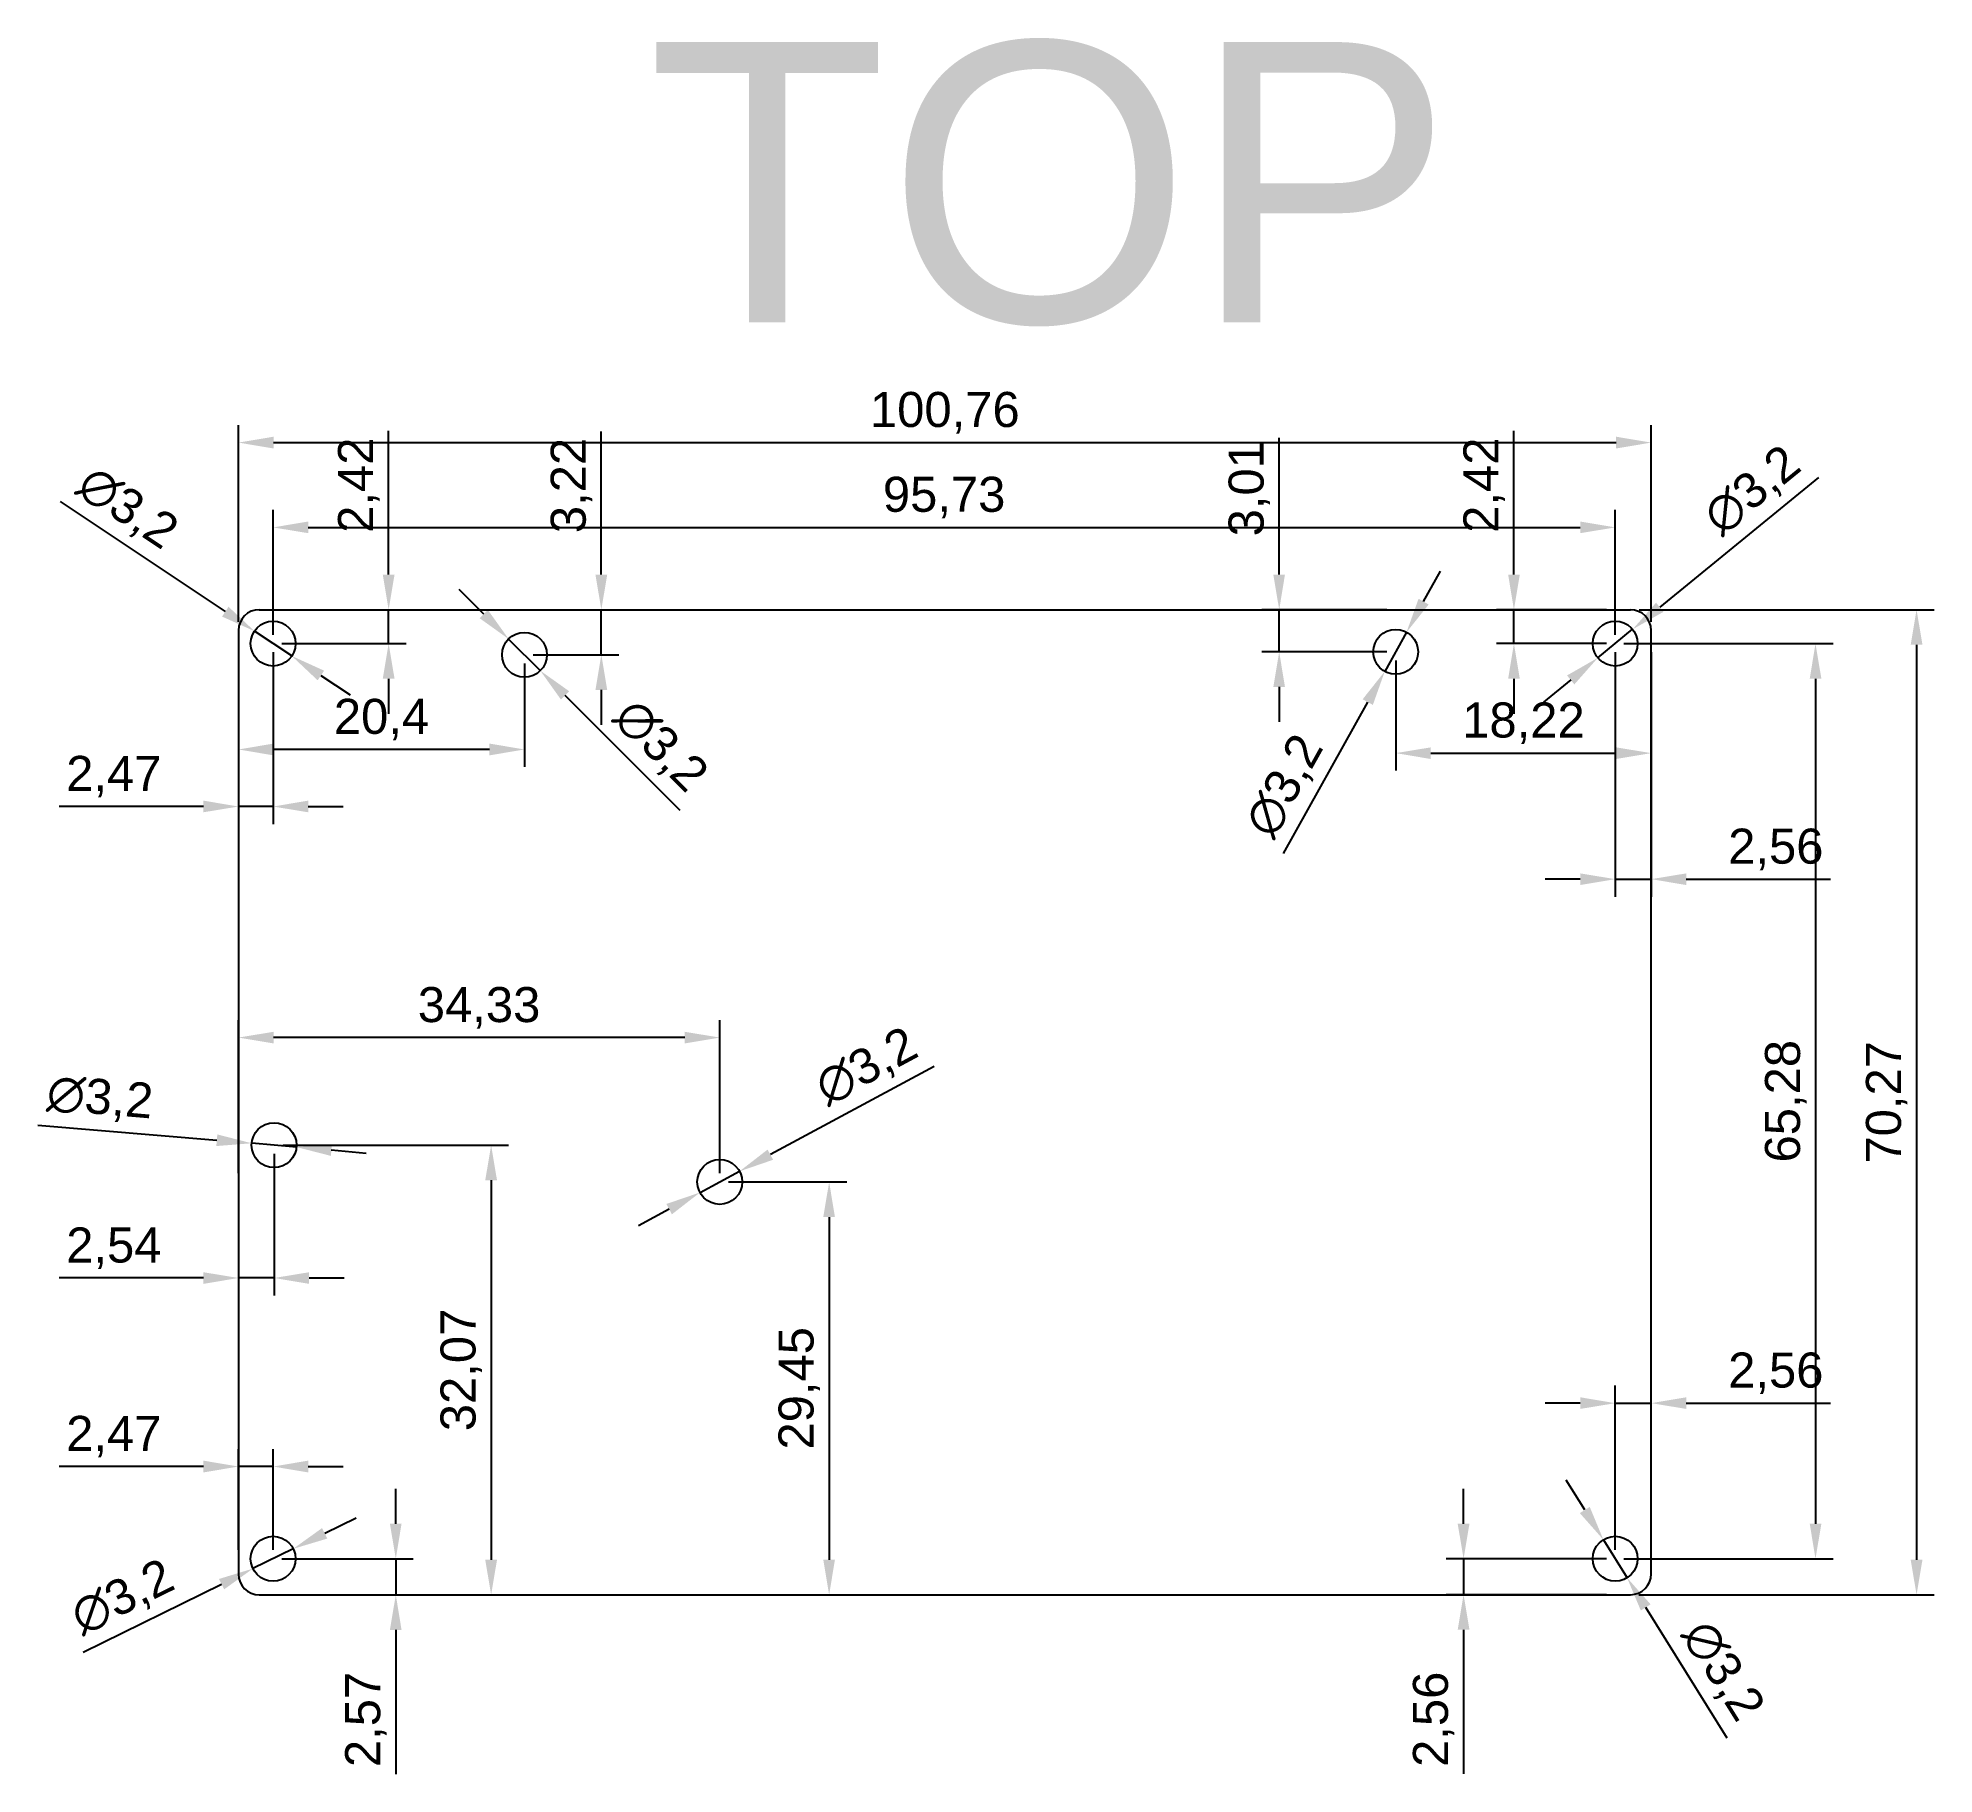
# Model space of a CAD drawing. Header units: millimetres. Extents: x -9 to 127, y -9 to 115.
import ezdxf

# ---------------------------------------------------------------- set-up
doc = ezdxf.new("R2010")
doc.units = ezdxf.units.MM
doc.layers.add('dimension', color=2, linetype='Continuous')
doc.styles.get("Standard").update_dxf_attribs({"font": 'arial.ttf'})
doc.dimstyles.new('ISO-25', dxfattribs={"dimtxt": 2.5, "dimasz": 2.5, "dimexe": 1.25, "dimexo": 0.625, "dimtad": 1, "dimtxsty": 'Standard', "dimcen": 2.5, "dimadec": 0, "dimazin": 0, "dimtfac": 1, "dimtmove": 0, "dimatfit": 3, "dimfxl": 0, "dimarcsym": 0})

# ---------------------------------------------------------------- blocks, each defined once
blk = doc.blocks.new('*D1')
at = {"layer": 'Defpoints', "color": 0, "transparency": 16777216}
for p in [(103.94, 80.34), (8.21, 72.05), (103.94, 72.05)]:
    blk.add_point(p, dxfattribs=at)
at = {"layer": 'dimension', "color": 0, "lineweight": -2, "transparency": 16777216}
for p, q in [((8.21, 72.68), (8.21, 81.59)), ((103.94, 72.68), (103.94, 81.59)), ((10.71, 80.34), (101.44, 80.34))]:
    blk.add_line(p, q, dxfattribs=at)
at = {"layer": 'dimension', "color": 0, "transparency": 16777216}
for points in [[(10.71, 80.76), (10.71, 79.93), (8.21, 80.34)], [(101.44, 80.76), (101.44, 79.93), (103.94, 80.34)]]:
    blk.add_solid(points, dxfattribs=at)
at = {"layer": 'dimension', "color": 0, "transparency": 16777216, "insert": (56.07, 82.47), "char_height": 2.5, "attachment_point": 5}
blk.add_mtext('95,73', dxfattribs=at)
blk = doc.blocks.new('*D2')
at = {"layer": 'Defpoints', "color": 0, "transparency": 16777216}
for p in [(103.94, 72.05), (103.94, 6.77), (118.22, 6.77)]:
    blk.add_point(p, dxfattribs=at)
at = {"layer": 'dimension', "color": 0, "lineweight": -2, "transparency": 16777216}
for p, q in [((104.56, 72.05), (119.47, 72.05)), ((118.22, 69.55), (118.22, 9.27)), ((104.56, 6.77), (119.47, 6.77))]:
    blk.add_line(p, q, dxfattribs=at)
at = {"layer": 'dimension', "color": 0, "transparency": 16777216}
for points in [[(117.81, 69.55), (118.64, 69.55), (118.22, 72.05)], [(117.81, 9.27), (118.64, 9.27), (118.22, 6.77)]]:
    blk.add_solid(points, dxfattribs=at)
at = {"layer": 'dimension', "color": 0, "transparency": 16777216, "insert": (116.1, 39.41), "char_height": 2.5, "attachment_point": 5, "rotation": 90}
blk.add_mtext('65,28', dxfattribs=at)
blk = doc.blocks.new('*D3')
at = {"layer": 'Defpoints', "color": 0, "transparency": 16777216}
for p in [(106.5, 86.39), (5.74, 72.99), (106.5, 72.99)]:
    blk.add_point(p, dxfattribs=at)
at = {"layer": 'dimension', "color": 0, "lineweight": -2, "transparency": 16777216}
for p, q in [((5.74, 73.61), (5.74, 87.64)), ((106.5, 73.61), (106.5, 87.64)), ((8.24, 86.39), (104, 86.39))]:
    blk.add_line(p, q, dxfattribs=at)
at = {"layer": 'dimension', "color": 0, "transparency": 16777216}
for points in [[(8.24, 86.81), (8.24, 85.97), (5.74, 86.39)], [(104, 86.81), (104, 85.97), (106.5, 86.39)]]:
    blk.add_solid(points, dxfattribs=at)
at = {"layer": 'dimension', "color": 0, "transparency": 16777216, "insert": (56.12, 88.52), "char_height": 2.5, "attachment_point": 5}
blk.add_mtext('100,76', dxfattribs=at)
blk = doc.blocks.new('*D4')
at = {"layer": 'Defpoints', "color": 0, "transparency": 16777216}
for p in [(105.02, 74.47), (105.01, 4.2), (125.43, 4.2)]:
    blk.add_point(p, dxfattribs=at)
at = {"layer": 'dimension', "color": 0, "lineweight": -2, "transparency": 16777216}
for p, q in [((105.64, 74.47), (126.68, 74.47)), ((125.43, 71.97), (125.43, 6.7)), ((105.63, 4.2), (126.68, 4.2))]:
    blk.add_line(p, q, dxfattribs=at)
at = {"layer": 'dimension', "color": 0, "transparency": 16777216}
for points in [[(125.01, 71.97), (125.85, 71.97), (125.43, 74.47)], [(125.01, 6.7), (125.85, 6.7), (125.43, 4.2)]]:
    blk.add_solid(points, dxfattribs=at)
at = {"layer": 'dimension', "color": 0, "transparency": 16777216, "insert": (123.3, 39.33), "char_height": 2.5, "attachment_point": 5, "rotation": 90}
blk.add_mtext('70,27', dxfattribs=at)
blk = doc.blocks.new('*D5')
at = {"layer": 'Defpoints', "color": 0, "transparency": 16777216}
for p in [(26.14, 74.47), (31.62, 74.47), (26.14, 71.25)]:
    blk.add_point(p, dxfattribs=at)
at = {"layer": 'dimension', "color": 0, "lineweight": -2, "transparency": 16777216}
for p, q in [((31.62, 76.97), (31.62, 87.19)), ((26.76, 74.47), (32.87, 74.47)), ((31.62, 71.25), (31.62, 74.47)), ((26.76, 71.25), (32.87, 71.25)), ((31.62, 68.75), (31.62, 66.25))]:
    blk.add_line(p, q, dxfattribs=at)
at = {"layer": 'dimension', "color": 0, "transparency": 16777216}
for points in [[(31.2, 76.97), (32.04, 76.97), (31.62, 74.47)], [(31.2, 68.75), (32.04, 68.75), (31.62, 71.25)]]:
    blk.add_solid(points, dxfattribs=at)
at = {"layer": 'dimension', "color": 0, "transparency": 16777216, "insert": (29.49, 83.33), "char_height": 2.5, "attachment_point": 5, "rotation": 90}
blk.add_mtext('3,22', dxfattribs=at)
blk = doc.blocks.new('*D6')
at = {"layer": 'Defpoints', "color": 0, "transparency": 16777216}
for p in [(79.97, 74.47), (88.28, 74.47), (88.28, 71.46)]:
    blk.add_point(p, dxfattribs=at)
at = {"layer": 'dimension', "color": 0, "lineweight": -2, "transparency": 16777216}
for p, q in [((79.97, 76.97), (79.97, 86.73)), ((87.65, 74.47), (78.72, 74.47)), ((79.97, 71.46), (79.97, 74.47)), ((87.65, 71.46), (78.72, 71.46)), ((79.97, 68.96), (79.97, 66.46))]:
    blk.add_line(p, q, dxfattribs=at)
at = {"layer": 'dimension', "color": 0, "transparency": 16777216}
for points in [[(79.55, 76.97), (80.38, 76.97), (79.97, 74.47)], [(79.55, 68.96), (80.38, 68.96), (79.97, 71.46)]]:
    blk.add_solid(points, dxfattribs=at)
at = {"layer": 'dimension', "color": 0, "transparency": 16777216, "insert": (77.84, 83.1), "char_height": 2.5, "attachment_point": 5, "rotation": 90}
blk.add_mtext('3,01', dxfattribs=at)
blk = doc.blocks.new('*D7')
at = {"layer": 'Defpoints', "color": 0, "transparency": 16777216}
for p in [(5.74, 71.25), (26.14, 71.25), (5.74, 64.5)]:
    blk.add_point(p, dxfattribs=at)
at = {"layer": 'dimension', "color": 0, "lineweight": -2, "transparency": 16777216}
for p, q in [((5.74, 70.63), (5.74, 63.25)), ((26.14, 70.63), (26.14, 63.25)), ((23.64, 64.5), (8.24, 64.5))]:
    blk.add_line(p, q, dxfattribs=at)
at = {"layer": 'dimension', "color": 0, "transparency": 16777216}
for points in [[(8.24, 64.92), (8.24, 64.08), (5.74, 64.5)], [(23.64, 64.92), (23.64, 64.08), (26.14, 64.5)]]:
    blk.add_solid(points, dxfattribs=at)
at = {"layer": 'dimension', "color": 0, "transparency": 16777216, "insert": (15.94, 66.63), "char_height": 2.5, "attachment_point": 5}
blk.add_mtext('20,4', dxfattribs=at)
blk = doc.blocks.new('*D8')
at = {"layer": 'Defpoints', "color": 0, "transparency": 16777216}
for p in [(88.28, 71.46), (106.5, 71.46), (106.5, 64.24)]:
    blk.add_point(p, dxfattribs=at)
at = {"layer": 'dimension', "color": 0, "lineweight": -2, "transparency": 16777216}
for p, q in [((88.28, 70.84), (88.28, 62.99)), ((106.5, 70.84), (106.5, 62.99)), ((90.78, 64.24), (104, 64.24))]:
    blk.add_line(p, q, dxfattribs=at)
at = {"layer": 'dimension', "color": 0, "transparency": 16777216}
for points in [[(90.78, 64.65), (90.78, 63.82), (88.28, 64.24)], [(104, 64.65), (104, 63.82), (106.5, 64.24)]]:
    blk.add_solid(points, dxfattribs=at)
at = {"layer": 'dimension', "color": 0, "transparency": 16777216, "insert": (97.39, 66.37), "char_height": 2.5, "attachment_point": 5}
blk.add_mtext('18,22', dxfattribs=at)
blk = doc.blocks.new('*D9')
at = {"layer": 'Defpoints', "color": 0, "transparency": 16777216}
for p in [(5.74, 43.95), (5.74, 33.65), (40.07, 33.65)]:
    blk.add_point(p, dxfattribs=at)
at = {"layer": 'dimension', "color": 0, "lineweight": -2, "transparency": 16777216}
for p, q in [((5.74, 34.28), (5.74, 45.2)), ((40.07, 34.28), (40.07, 45.2)), ((37.57, 43.95), (8.24, 43.95))]:
    blk.add_line(p, q, dxfattribs=at)
at = {"layer": 'dimension', "color": 0, "transparency": 16777216}
for points in [[(8.24, 44.36), (8.24, 43.53), (5.74, 43.95)], [(37.57, 44.36), (37.57, 43.53), (40.07, 43.95)]]:
    blk.add_solid(points, dxfattribs=at)
at = {"layer": 'dimension', "color": 0, "transparency": 16777216, "insert": (22.9, 46.07), "char_height": 2.5, "attachment_point": 5}
blk.add_mtext('34,33', dxfattribs=at)
blk = doc.blocks.new('*D10')
at = {"layer": 'Defpoints', "color": 0, "transparency": 16777216}
for p in [(40.07, 33.65), (40.07, 4.2), (47.87, 4.2)]:
    blk.add_point(p, dxfattribs=at)
at = {"layer": 'dimension', "color": 0, "lineweight": -2, "transparency": 16777216}
for p, q in [((40.69, 33.65), (49.12, 33.65)), ((47.87, 31.15), (47.87, 6.7)), ((40.69, 4.2), (49.12, 4.2))]:
    blk.add_line(p, q, dxfattribs=at)
at = {"layer": 'dimension', "color": 0, "transparency": 16777216}
for points in [[(47.45, 31.15), (48.28, 31.15), (47.87, 33.65)], [(47.45, 6.7), (48.28, 6.7), (47.87, 4.2)]]:
    blk.add_solid(points, dxfattribs=at)
at = {"layer": 'dimension', "color": 0, "transparency": 16777216, "insert": (45.74, 18.93), "char_height": 2.5, "attachment_point": 5, "rotation": 90}
blk.add_mtext('29,45', dxfattribs=at)
blk = doc.blocks.new('*D11')
at = {"layer": 'Defpoints', "color": 0, "transparency": 16777216}
for p in [(8.28, 36.27), (8.28, 4.2), (23.76, 4.2)]:
    blk.add_point(p, dxfattribs=at)
at = {"layer": 'dimension', "color": 0, "lineweight": -2, "transparency": 16777216}
for p, q in [((8.9, 36.27), (25.01, 36.27)), ((23.76, 33.77), (23.76, 6.7)), ((8.9, 4.2), (25.01, 4.2))]:
    blk.add_line(p, q, dxfattribs=at)
at = {"layer": 'dimension', "color": 0, "transparency": 16777216}
for points in [[(23.34, 33.77), (24.18, 33.77), (23.76, 36.27)], [(23.34, 6.7), (24.18, 6.7), (23.76, 4.2)]]:
    blk.add_solid(points, dxfattribs=at)
at = {"layer": 'dimension', "color": 0, "transparency": 16777216, "insert": (21.63, 20.24), "char_height": 2.5, "attachment_point": 5, "rotation": 90}
blk.add_mtext('32,07', dxfattribs=at)
blk = doc.blocks.new('*D12')
at = {"layer": 'Defpoints', "color": 0, "transparency": 16777216}
for p in [(5.74, 36.27), (8.28, 36.27), (5.74, 26.8)]:
    blk.add_point(p, dxfattribs=at)
at = {"layer": 'dimension', "color": 0, "lineweight": -2, "transparency": 16777216}
for p, q in [((5.74, 35.65), (5.74, 25.55)), ((8.28, 35.65), (8.28, 25.55)), ((3.24, 26.8), (-7.04, 26.8)), ((8.28, 26.8), (5.74, 26.8)), ((10.78, 26.8), (13.28, 26.8))]:
    blk.add_line(p, q, dxfattribs=at)
at = {"layer": 'dimension', "color": 0, "transparency": 16777216}
for points in [[(3.24, 27.21), (3.24, 26.38), (5.74, 26.8)], [(10.78, 27.21), (10.78, 26.38), (8.28, 26.8)]]:
    blk.add_solid(points, dxfattribs=at)
at = {"layer": 'dimension', "color": 0, "transparency": 16777216, "insert": (-3.15, 28.92), "char_height": 2.5, "attachment_point": 5}
blk.add_mtext('2,54', dxfattribs=at)
blk = doc.blocks.new('*D13')
at = {"layer": 'Defpoints', "color": 0, "transparency": 16777216}
for p in [(106.5, 17.87), (103.94, 6.77), (106.5, 6.77)]:
    blk.add_point(p, dxfattribs=at)
at = {"layer": 'dimension', "color": 0, "lineweight": -2, "transparency": 16777216}
for p, q in [((103.94, 7.4), (103.94, 19.12)), ((106.5, 7.4), (106.5, 19.12)), ((101.44, 17.87), (98.94, 17.87)), ((103.94, 17.87), (106.5, 17.87)), ((109, 17.87), (119.29, 17.87))]:
    blk.add_line(p, q, dxfattribs=at)
at = {"layer": 'dimension', "color": 0, "transparency": 16777216}
for points in [[(101.44, 18.29), (101.44, 17.46), (103.94, 17.87)], [(109, 18.29), (109, 17.46), (106.5, 17.87)]]:
    blk.add_solid(points, dxfattribs=at)
at = {"layer": 'dimension', "color": 0, "transparency": 16777216, "insert": (115.39, 20), "char_height": 2.5, "attachment_point": 5}
blk.add_mtext('2,56', dxfattribs=at)
blk = doc.blocks.new('*D14')
at = {"layer": 'Defpoints', "color": 0, "transparency": 16777216}
for p in [(103.94, 6.77), (93.12, 4.21), (103.94, 4.21)]:
    blk.add_point(p, dxfattribs=at)
at = {"layer": 'dimension', "color": 0, "lineweight": -2, "transparency": 16777216}
for p, q in [((93.12, 9.27), (93.12, 11.77)), ((103.31, 6.77), (91.87, 6.77)), ((93.12, 6.77), (93.12, 4.21)), ((103.31, 4.21), (91.87, 4.21)), ((93.12, 1.71), (93.12, -8.58))]:
    blk.add_line(p, q, dxfattribs=at)
at = {"layer": 'dimension', "color": 0, "transparency": 16777216}
for points in [[(92.7, 9.27), (93.54, 9.27), (93.12, 6.77)], [(92.7, 1.71), (93.54, 1.71), (93.12, 4.21)]]:
    blk.add_solid(points, dxfattribs=at)
at = {"layer": 'dimension', "color": 0, "transparency": 16777216, "insert": (90.99, -4.68), "char_height": 2.5, "attachment_point": 5, "rotation": 90}
blk.add_mtext('2,56', dxfattribs=at)
blk = doc.blocks.new('*D15')
at = {"layer": 'Defpoints', "color": 0, "transparency": 16777216}
for p in [(103.94, 72.05), (106.5, 72.05), (106.5, 55.25)]:
    blk.add_point(p, dxfattribs=at)
at = {"layer": 'dimension', "color": 0, "lineweight": -2, "transparency": 16777216}
for p, q in [((103.94, 71.43), (103.94, 54)), ((106.5, 71.43), (106.5, 54)), ((101.44, 55.25), (98.94, 55.25)), ((103.94, 55.25), (106.5, 55.25)), ((109, 55.25), (119.29, 55.25))]:
    blk.add_line(p, q, dxfattribs=at)
at = {"layer": 'dimension', "color": 0, "transparency": 16777216}
for points in [[(101.44, 55.66), (101.44, 54.83), (103.94, 55.25)], [(109, 55.66), (109, 54.83), (106.5, 55.25)]]:
    blk.add_solid(points, dxfattribs=at)
at = {"layer": 'dimension', "color": 0, "transparency": 16777216, "insert": (115.39, 57.37), "char_height": 2.5, "attachment_point": 5}
blk.add_mtext('2,56', dxfattribs=at)
blk = doc.blocks.new('*D16')
at = {"layer": 'Defpoints', "color": 0, "transparency": 16777216}
for p in [(96.71, 74.47), (103.94, 74.47), (103.94, 72.05)]:
    blk.add_point(p, dxfattribs=at)
at = {"layer": 'dimension', "color": 0, "lineweight": -2, "transparency": 16777216}
for p, q in [((96.71, 76.97), (96.71, 87.23)), ((103.31, 74.47), (95.46, 74.47)), ((96.71, 72.05), (96.71, 74.47)), ((103.31, 72.05), (95.46, 72.05)), ((96.71, 69.55), (96.71, 67.05))]:
    blk.add_line(p, q, dxfattribs=at)
at = {"layer": 'dimension', "color": 0, "transparency": 16777216}
for points in [[(96.3, 76.97), (97.13, 76.97), (96.71, 74.47)], [(96.3, 69.55), (97.13, 69.55), (96.71, 72.05)]]:
    blk.add_solid(points, dxfattribs=at)
at = {"layer": 'dimension', "color": 0, "transparency": 16777216, "insert": (94.59, 83.35), "char_height": 2.5, "attachment_point": 5, "rotation": 90}
blk.add_mtext('2,42', dxfattribs=at)
blk = doc.blocks.new('*D17')
at = {"layer": 'Defpoints', "color": 0, "transparency": 16777216}
for p in [(8.21, 74.47), (16.45, 74.47), (8.21, 72.05)]:
    blk.add_point(p, dxfattribs=at)
at = {"layer": 'dimension', "color": 0, "lineweight": -2, "transparency": 16777216}
for p, q in [((16.45, 76.97), (16.45, 87.23)), ((8.83, 74.47), (17.7, 74.47)), ((16.45, 72.05), (16.45, 74.47)), ((8.83, 72.05), (17.7, 72.05)), ((16.45, 69.55), (16.45, 67.05))]:
    blk.add_line(p, q, dxfattribs=at)
at = {"layer": 'dimension', "color": 0, "transparency": 16777216}
for points in [[(16.03, 76.97), (16.87, 76.97), (16.45, 74.47)], [(16.03, 69.55), (16.87, 69.55), (16.45, 72.05)]]:
    blk.add_solid(points, dxfattribs=at)
at = {"layer": 'dimension', "color": 0, "transparency": 16777216, "insert": (14.32, 83.35), "char_height": 2.5, "attachment_point": 5, "rotation": 90}
blk.add_mtext('2,42', dxfattribs=at)
blk = doc.blocks.new('*D18')
at = {"layer": 'Defpoints', "color": 0, "transparency": 16777216}
for p in [(5.74, 72.05), (8.21, 72.05), (5.74, 60.43)]:
    blk.add_point(p, dxfattribs=at)
at = {"layer": 'dimension', "color": 0, "lineweight": -2, "transparency": 16777216}
for p, q in [((5.74, 71.43), (5.74, 59.18)), ((8.21, 71.43), (8.21, 59.18)), ((3.24, 60.43), (-7.05, 60.43)), ((8.21, 60.43), (5.74, 60.43)), ((10.71, 60.43), (13.21, 60.43))]:
    blk.add_line(p, q, dxfattribs=at)
at = {"layer": 'dimension', "color": 0, "transparency": 16777216}
for points in [[(3.24, 60.85), (3.24, 60.02), (5.74, 60.43)], [(10.71, 60.85), (10.71, 60.02), (8.21, 60.43)]]:
    blk.add_solid(points, dxfattribs=at)
at = {"layer": 'dimension', "color": 0, "transparency": 16777216, "insert": (-3.15, 62.56), "char_height": 2.5, "attachment_point": 5}
blk.add_mtext('2,47', dxfattribs=at)
blk = doc.blocks.new('*D19')
at = {"layer": 'Defpoints', "color": 0, "transparency": 16777216}
for p in [(5.74, 13.35), (5.74, 6.77), (8.21, 6.77)]:
    blk.add_point(p, dxfattribs=at)
at = {"layer": 'dimension', "color": 0, "lineweight": -2, "transparency": 16777216}
for p, q in [((5.74, 7.4), (5.74, 14.6)), ((8.21, 7.4), (8.21, 14.6)), ((3.24, 13.35), (-7.05, 13.35)), ((8.21, 13.35), (5.74, 13.35)), ((10.71, 13.35), (13.21, 13.35))]:
    blk.add_line(p, q, dxfattribs=at)
at = {"layer": 'dimension', "color": 0, "transparency": 16777216}
for points in [[(3.24, 13.77), (3.24, 12.93), (5.74, 13.35)], [(10.71, 13.77), (10.71, 12.93), (8.21, 13.35)]]:
    blk.add_solid(points, dxfattribs=at)
at = {"layer": 'dimension', "color": 0, "transparency": 16777216, "insert": (-3.15, 15.48), "char_height": 2.5, "attachment_point": 5}
blk.add_mtext('2,47', dxfattribs=at)
blk = doc.blocks.new('*D20')
at = {"layer": 'Defpoints', "color": 0, "transparency": 16777216}
for p in [(8.21, 6.77), (8.21, 4.2), (16.96, 4.2)]:
    blk.add_point(p, dxfattribs=at)
at = {"layer": 'dimension', "color": 0, "lineweight": -2, "transparency": 16777216}
for p, q in [((16.96, 9.27), (16.96, 11.77)), ((8.83, 6.77), (18.21, 6.77)), ((16.96, 6.77), (16.96, 4.2)), ((8.83, 4.2), (18.21, 4.2)), ((16.96, 1.7), (16.96, -8.59))]:
    blk.add_line(p, q, dxfattribs=at)
at = {"layer": 'dimension', "color": 0, "transparency": 16777216}
for points in [[(16.54, 9.27), (17.37, 9.27), (16.96, 6.77)], [(16.54, 1.7), (17.37, 1.7), (16.96, 4.2)]]:
    blk.add_solid(points, dxfattribs=at)
at = {"layer": 'dimension', "color": 0, "transparency": 16777216, "insert": (14.83, -4.69), "char_height": 2.5, "attachment_point": 5, "rotation": 90}
blk.add_mtext('2,57', dxfattribs=at)
blk = doc.blocks.new('*D21')
at = {"layer": 'Defpoints', "color": 0, "transparency": 16777216}
for p in [(41.48, 34.41), (38.66, 32.9)]:
    blk.add_point(p, dxfattribs=at)
at = {"layer": 'dimension', "color": 0, "lineweight": -2, "transparency": 16777216}
for p, q in [((55.36, 41.88), (43.68, 35.6)), ((38.66, 32.9), (41.48, 34.41)), ((36.46, 31.71), (34.26, 30.52))]:
    blk.add_line(p, q, dxfattribs=at)
at = {"layer": 'dimension', "color": 0, "transparency": 16777216}
for points in [[(43.48, 35.96), (43.87, 35.23), (41.48, 34.41)], [(36.26, 32.08), (36.65, 31.34), (38.66, 32.9)]]:
    blk.add_solid(points, dxfattribs=at)
at = {"layer": 'dimension', "color": 0, "transparency": 16777216, "insert": (50.59, 41.78), "char_height": 2.5, "attachment_point": 5, "rotation": 28.2958}
blk.add_mtext('∅3,2', dxfattribs=at)
blk = doc.blocks.new('*D22')
at = {"layer": 'Defpoints', "color": 0, "transparency": 16777216}
for p in [(105.18, 73.07), (102.7, 71.04)]:
    blk.add_point(p, dxfattribs=at)
at = {"layer": 'dimension', "color": 0, "lineweight": -2, "transparency": 16777216}
for p, q in [((118.44, 83.9), (107.11, 74.65)), ((102.7, 71.04), (105.18, 73.07)), ((100.76, 69.46), (98.83, 67.88))]:
    blk.add_line(p, q, dxfattribs=at)
at = {"layer": 'dimension', "color": 0, "transparency": 16777216}
for points in [[(106.85, 74.97), (107.38, 74.32), (105.18, 73.07)], [(100.5, 69.78), (101.02, 69.14), (102.7, 71.04)]]:
    blk.add_solid(points, dxfattribs=at)
at = {"layer": 'dimension', "color": 0, "transparency": 16777216, "insert": (113.78, 82.89), "char_height": 2.5, "attachment_point": 5, "rotation": 39.2445}
blk.add_mtext('∅3,2', dxfattribs=at)
blk = doc.blocks.new('*D23')
at = {"layer": 'Defpoints', "color": 0, "transparency": 16777216}
for p in [(89.05, 72.86), (87.5, 70.07)]:
    blk.add_point(p, dxfattribs=at)
at = {"layer": 'dimension', "color": 0, "lineweight": -2, "transparency": 16777216}
for p, q in [((90.27, 75.05), (91.48, 77.23)), ((89.05, 72.86), (87.5, 70.07)), ((80.28, 57.08), (86.28, 67.88))]:
    blk.add_line(p, q, dxfattribs=at)
at = {"layer": 'dimension', "color": 0, "transparency": 16777216}
for points in [[(89.91, 75.25), (90.63, 74.84), (89.05, 72.86)], [(85.92, 68.08), (86.65, 67.68), (87.5, 70.07)]]:
    blk.add_solid(points, dxfattribs=at)
at = {"layer": 'dimension', "color": 0, "transparency": 16777216, "insert": (80.45, 61.85), "char_height": 2.5, "attachment_point": 5, "rotation": 60.9153}
blk.add_mtext('∅3,2', dxfattribs=at)
blk = doc.blocks.new('*D24')
at = {"layer": 'Defpoints', "color": 0, "transparency": 16777216}
for p in [(25.01, 72.38), (27.27, 70.12)]:
    blk.add_point(p, dxfattribs=at)
at = {"layer": 'dimension', "color": 0, "lineweight": -2, "transparency": 16777216}
for p, q in [((23.24, 74.15), (21.47, 75.92)), ((25.01, 72.38), (27.27, 70.12)), ((37.24, 60.15), (29.04, 68.35))]:
    blk.add_line(p, q, dxfattribs=at)
at = {"layer": 'dimension', "color": 0, "transparency": 16777216}
for points in [[(23.53, 74.45), (22.94, 73.86), (25.01, 72.38)], [(29.33, 68.65), (28.74, 68.06), (27.27, 70.12)]]:
    blk.add_solid(points, dxfattribs=at)
at = {"layer": 'dimension', "color": 0, "transparency": 16777216, "insert": (35.77, 64.69), "char_height": 2.5, "attachment_point": 5, "rotation": 315.0068}
blk.add_mtext('∅3,2', dxfattribs=at)
blk = doc.blocks.new('*D25')
at = {"layer": 'Defpoints', "color": 0, "transparency": 16777216}
for p in [(6.88, 72.94), (9.54, 71.17)]:
    blk.add_point(p, dxfattribs=at)
at = {"layer": 'dimension', "color": 0, "lineweight": -2, "transparency": 16777216}
for p, q in [((-6.97, 82.18), (4.8, 74.33)), ((9.54, 71.17), (6.88, 72.94)), ((11.62, 69.78), (13.7, 68.39))]:
    blk.add_line(p, q, dxfattribs=at)
at = {"layer": 'dimension', "color": 0, "transparency": 16777216}
for points in [[(5.03, 74.68), (4.57, 73.98), (6.88, 72.94)], [(11.85, 70.12), (11.39, 69.43), (9.54, 71.17)]]:
    blk.add_solid(points, dxfattribs=at)
at = {"layer": 'dimension', "color": 0, "transparency": 16777216, "insert": (-2.24, 81.63), "char_height": 2.5, "attachment_point": 5, "rotation": 326.2849}
blk.add_mtext('∅3,2', dxfattribs=at)
blk = doc.blocks.new('*D26')
at = {"layer": 'Defpoints', "color": 0, "transparency": 16777216}
for p in [(6.68, 36.41), (9.87, 36.14)]:
    blk.add_point(p, dxfattribs=at)
at = {"layer": 'dimension', "color": 0, "lineweight": -2, "transparency": 16777216}
for p, q in [((-8.57, 37.7), (4.19, 36.62)), ((9.87, 36.14), (6.68, 36.41)), ((12.36, 35.93), (14.85, 35.71))]:
    blk.add_line(p, q, dxfattribs=at)
at = {"layer": 'dimension', "color": 0, "transparency": 16777216}
for points in [[(4.23, 37.04), (4.16, 36.21), (6.68, 36.41)], [(12.4, 36.34), (12.33, 35.51), (9.87, 36.14)]]:
    blk.add_solid(points, dxfattribs=at)
at = {"layer": 'dimension', "color": 0, "transparency": 16777216, "insert": (-4.15, 39.51), "char_height": 2.5, "attachment_point": 5, "rotation": 355.1453}
blk.add_mtext('∅3,2', dxfattribs=at)
blk = doc.blocks.new('*D27')
at = {"layer": 'Defpoints', "color": 0, "transparency": 16777216}
for p in [(9.64, 7.48), (6.77, 6.07)]:
    blk.add_point(p, dxfattribs=at)
at = {"layer": 'dimension', "color": 0, "lineweight": -2, "transparency": 16777216}
for p, q in [((11.89, 8.59), (14.13, 9.69)), ((9.64, 7.48), (6.77, 6.07)), ((-5.33, 0.1), (4.53, 4.96))]:
    blk.add_line(p, q, dxfattribs=at)
at = {"layer": 'dimension', "color": 0, "transparency": 16777216}
for points in [[(11.7, 8.96), (12.07, 8.21), (9.64, 7.48)], [(4.35, 5.33), (4.72, 4.59), (6.77, 6.07)]]:
    blk.add_solid(points, dxfattribs=at)
at = {"layer": 'dimension', "color": 0, "transparency": 16777216, "insert": (-2.48, 3.92), "char_height": 2.5, "attachment_point": 5, "rotation": 26.2537}
blk.add_mtext('∅3,2', dxfattribs=at)
blk = doc.blocks.new('*D28')
at = {"layer": 'Defpoints', "color": 0, "transparency": 16777216}
for p in [(103.09, 8.13), (104.78, 5.42)]:
    blk.add_point(p, dxfattribs=at)
at = {"layer": 'dimension', "color": 0, "lineweight": -2, "transparency": 16777216}
for p, q in [((101.76, 10.25), (100.44, 12.37)), ((103.09, 8.13), (104.78, 5.42)), ((111.93, -6.03), (106.11, 3.3))]:
    blk.add_line(p, q, dxfattribs=at)
at = {"layer": 'dimension', "color": 0, "transparency": 16777216}
for points in [[(102.12, 10.47), (101.41, 10.03), (103.09, 8.13)], [(106.46, 3.52), (105.76, 3.08), (104.78, 5.42)]]:
    blk.add_solid(points, dxfattribs=at)
at = {"layer": 'dimension', "color": 0, "transparency": 16777216, "insert": (111.52, -1.28), "char_height": 2.5, "attachment_point": 5, "rotation": 301.9873}
blk.add_mtext('∅3,2', dxfattribs=at)

msp = doc.modelspace()

# ---------------------------------------------------------------- linework, layer by layer
for points in [[(7.22, 74.471), (7.22, 74.471), (105.017, 74.471)], [(5.739, 72.99), (5.739, 72.99), (5.739, 5.68)], [(106.501, 5.69), (106.501, 5.69), (106.501, 72.987)], [(7.22, 4.199), (7.22, 4.199), (105.01, 4.199)]]:
    msp.add_lwpolyline(points)
for centre in [(8.208, 72.053), (88.277, 71.463), (103.937, 72.053), (26.137, 71.253), (8.277, 36.273), (40.067, 33.653), (8.208, 6.773), (103.937, 6.774)]:
    msp.add_circle(centre, 1.6)
for centre, radius, start, end in [((7.22, 72.99), 1.481, 90, 180), ((105.017, 74.47), 0.00132, 360, 90), ((105.019, 72.989), 1.481, 0, 90), ((106.5, 72.987), 0.00122, 0, 90), ((7.22, 5.68), 1.481, 180, 270), ((5.739, 5.68), 0.000102, 270, 0), ((105.02, 5.69), 1.481, 270, 0), ((105.01, 4.209), 0.0101, 270, 0)]:
    msp.add_arc(centre, radius, start, end)

# ---------------------------------------------------------------- texts
at = {"layer": 'dimension', "insert": (34.923, 114.959), "char_height": 20, "attachment_point": 1}
msp.add_mtext_dynamic_manual_height_columns('TOP', width=15.63644, gutter_width=12.5, heights=[0], dxfattribs=at)

# ---------------------------------------------------------------- dimensions: what is measured, and where the dimension line sits
at = {"layer": 'dimension'}
for base, p1, p2, picture, middle in [((106.501, 86.389), (5.739, 72.99), (106.501, 72.987), '*D3', (56.12, 88.516)), ((103.937, 80.343), (8.208, 72.053), (103.937, 72.053), '*D1', (56.072, 82.47)), ((5.739, 60.434), (8.208, 72.053), (5.739, 72.053), '*D18', (-3.154, 62.562)), ((106.501, 55.247), (103.937, 72.053), (106.501, 72.053), '*D15', (115.394, 57.374)), ((5.739, 64.5), (26.137, 71.253), (5.739, 71.253), '*D7', (15.938, 66.628)), ((106.501, 64.238), (88.277, 71.463), (106.501, 71.463), '*D8', (97.389, 66.366)), ((5.739, 43.946), (40.067, 33.653), (5.739, 33.653), '*D9', (22.903, 46.073)), ((5.739, 26.796), (8.277, 36.273), (5.739, 36.273), '*D12', (-3.149, 28.923)), ((106.501, 17.873), (103.937, 6.774), (106.501, 6.774), '*D13', (115.394, 20)), ((5.739, 13.351), (8.208, 6.773), (5.739, 6.773), '*D19', (-3.154, 15.478))]:
    dim = msp.add_linear_dim(base=base, p1=p1, p2=p2, dimstyle='ISO-25', dxfattribs=at)
    dim.commit()
    dim.dimension.update_dxf_attribs({"geometry": picture, "text_midpoint": middle})
for base, p1, p2, picture, middle in [((16.452, 74.471), (8.208, 72.053), (8.208, 74.471), '*D17', (14.324, 83.352)), ((31.62, 74.471), (26.137, 71.253), (26.137, 74.471), '*D5', (29.493, 83.329)), ((79.966, 74.471), (88.277, 71.463), (88.277, 74.471), '*D6', (77.838, 83.101)), ((96.714, 74.471), (103.937, 72.053), (103.937, 74.471), '*D16', (94.586, 83.352)), ((125.429, 4.199), (105.019, 74.47), (105.01, 4.199), '*D4', (123.301, 39.334)), ((118.223, 6.774), (103.937, 72.053), (103.937, 6.774), '*D2', (116.095, 39.413)), ((23.759, 4.199), (8.277, 36.273), (8.277, 4.199), '*D11', (21.632, 20.236)), ((47.867, 4.199), (40.067, 33.653), (40.067, 4.199), '*D10', (45.739, 18.926)), ((16.956, 4.199), (8.208, 6.773), (8.208, 4.199), '*D20', (14.828, -4.695)), ((93.1198, 4.2088), (103.9365, 6.7737), (103.9365, 4.2088), '*D14', (90.9924, -4.6836))]:
    dim = msp.add_linear_dim(base=base, p1=p1, p2=p2, angle=90, dimstyle='ISO-25', dxfattribs=at)
    dim.commit()
    dim.dimension.update_dxf_attribs({"geometry": picture, "text_midpoint": middle})
for p1, p2, picture, middle in [((102.697, 71.041), (105.176, 73.065), '*D22', (115.152, 81.215)), ((9.539, 71.165), (6.877, 72.941), '*D25', (-3.44, 79.826)), ((89.054, 72.862), (87.499, 70.065), '*D23', (82.341, 60.793)), ((25.005, 72.385), (27.268, 70.122), '*D24', (34.237, 63.155)), ((38.658, 32.895), (41.476, 34.412), '*D21', (51.617, 39.871)), ((9.871, 36.138), (6.683, 36.409), '*D26', (-4.333, 37.344))]:
    dim = msp.add_diameter_dim_2p(p1=p1, p2=p2, dimstyle='ISO-25', dxfattribs=at)
    dim.commit()
    dim.dimension.update_dxf_attribs({"geometry": picture, "text_midpoint": middle, "dimtype": 163})
for p1, p2, picture, middle in [((103.089, 8.131), (104.784, 5.417), '*D28', (111.522, -1.279)), ((9.643, 7.481), (6.773, 6.066), '*D27', (-2.48, 3.92))]:
    dim = msp.add_diameter_dim_2p(p1=p1, p2=p2, dimstyle='ISO-25', dxfattribs=at)
    dim.commit()
    dim.dimension.update_dxf_attribs({"geometry": picture, "text_midpoint": middle})

doc.saveas('drawing.dxf')
